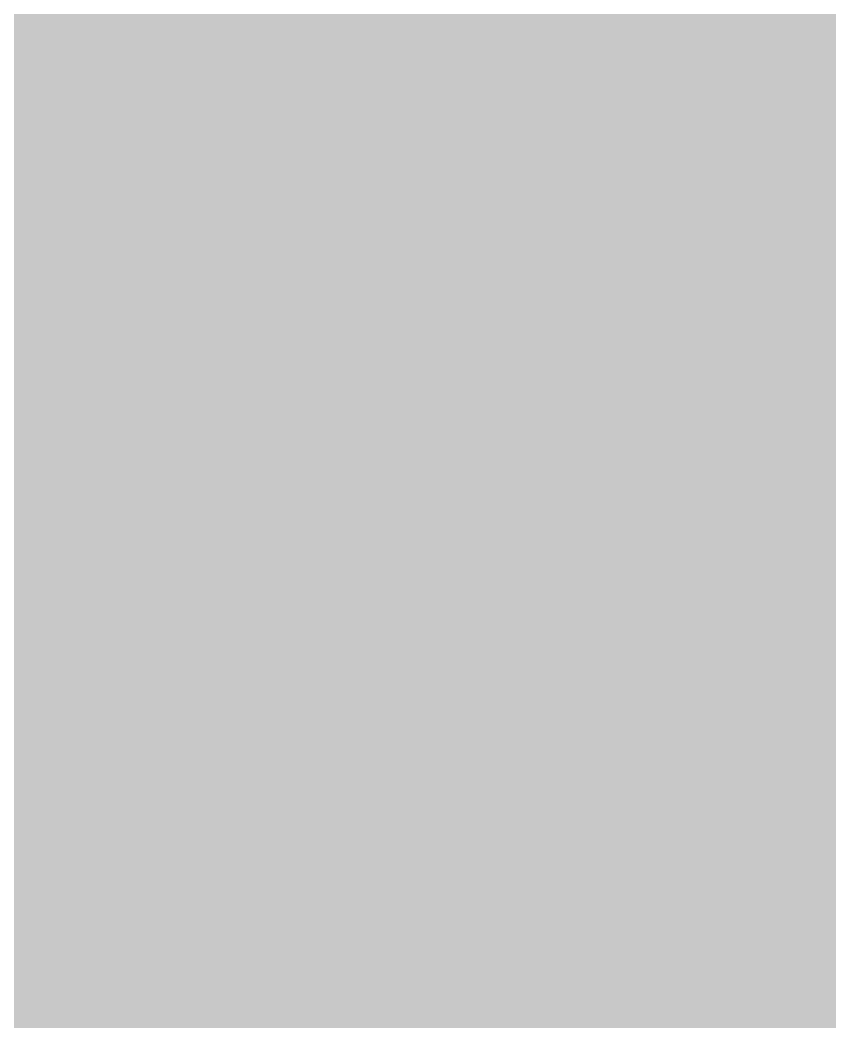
# Model space of a CAD drawing. Header units: inches. Extents: x 288635 to 693176, y 676945 to 1601077.
# Drawn here: x 478942.68 to 478980.57, y 1129687.7 to 1129734.57 of the extents above; entities that cross this region are included whole.
import ezdxf

# ---------------------------------------------------------------- set-up
doc = ezdxf.new("R2010")
doc.units = ezdxf.units.IN
doc.header["$MEASUREMENT"] = 0

msp = doc.modelspace()

# ---------------------------------------------------------------- hatches: boundary and pattern name
msp.add_hatch(color=256).paths.add_polyline_path([(473306.4167, 1170715.5806), (473581.5839, 1170286.9548), (473660.9591, 1170054.121), (473724.4592, 1169874.2039), (473708.5842, 1169466.7448), (473677.2187, 1169360.4507), (473515.438, 1169028.1706), (473444.3178, 1168687.8099), (473469.7179, 1168383.0093), (473723.7184, 1167935.9684), (473835.4786, 1167458.4474), (473911.6787, 1166869.1662), (473998.0389, 1166330.6852), (474109.7991, 1165959.8444), (474221.5594, 1165685.5239), (474495.8799, 1165380.7233), (474790.5205, 1165040.3626), (475186.7613, 1164628.8818), (475522.042, 1164385.0413), (475811.6025, 1164202.1609), (476024.963, 1164024.3606), (476151.9632, 1163871.9603), (476314.5236, 1163623.0398), (476355.1636, 1163424.9194), (476332.3788, 1162855.8015), (476301.9798, 1162557.8909), (476263.6611, 1162340.7516), (476197.5581, 1162199.3206), (476111.8311, 1161749.278), (475898.4707, 1161114.2767), (475725.7504, 1160540.2356), (475624.1502, 1160225.275), (475521.8705, 1159589.2426), (475482.7566, 1159126.2994), (475386.2364, 1158770.6987), (475198.276, 1158216.9776), (475157.6359, 1157932.497), (475177.9559, 1157546.4163), (475325.2762, 1157033.3352), (475411.6364, 1156769.1747), (475472.5965, 1156505.0142), (475523.3966, 1156245.9337), (475508.1566, 1155925.893), (475365.9163, 1155549.9723), (475183.036, 1155036.8913), (475055.8067, 1154778.0936), (474864.477, 1154349.8199), (474646.0366, 1153785.9387), (474488.5562, 1153186.4975), (474503.7963, 1152866.4569), (474549.5164, 1152434.656), (474757.7968, 1151809.8148), (475027.0373, 1151149.4135), (475463.9182, 1150372.1719), (475824.5989, 1149650.8105), (476103.9995, 1149147.8895), (476302.1199, 1148731.3286), (476566.2804, 1148365.5679), (476845.681, 1148004.8872), (476871.081, 1147613.7264), (476860.921, 1147390.206), (476875.941, 1147009.5975), (476967.6012, 1146648.5245), (477191.1216, 1146242.1237), (477404.4821, 1145922.083), (477719.4427, 1145713.8026), (478268.0838, 1145251.5217), (478588.1244, 1144880.6809), (478740.5247, 1144692.7206), (479111.3655, 1144164.3995), (479507.6063, 1143539.5583), (479776.8468, 1143036.6373), (479949.5672, 1142665.7965), (479984.2806, 1142305.1158), (480009.6806, 1141983.3818), (480018.1473, 1141585.4477), (480052.014, 1141352.6139), (480162.0809, 1141102.8467), (480297.5479, 1140912.3463), (480394.9147, 1140853.0795), (480572.7151, 1140886.9463), (480809.7822, 1141073.2133), (480966.4159, 1141280.6471), (481148.4496, 1141585.4477), (481271.2165, 1141695.5146), (481478.6502, 1141839.4482), (481817.3176, 1141991.8485), (482071.3181, 1142093.4487), (482295.6852, 1142169.6488), (482520.0523, 1142182.3489), (482625.8858, 1142173.8822), (482816.3862, 1141987.6152), (483036.52, 1141703.9813), (483218.5537, 1141560.0476), (483354.0206, 1141534.6476), (483452.3865, 1141536.1157), (483676.0016, 1141565.3393), (483684.7768, 1141272.8335), (483691.2416, 1141057.3383), (483697.3078, 1140947.1356), (483708.0662, 1140751.691), (483721.7216, 1140503.6172), (483808.0818, 1140107.3764), (484097.6424, 1139594.2954), (484118.4894, 1139570.587), (484356.7229, 1139299.6548), (484610.7234, 1139091.3744), (484971.4041, 1138862.7739), (485210.9752, 1138781.1019), (485744.9789, 1138591.6341), (486033.1263, 1138486.8532), (486353.924, 1138386.031), (486457.8394, 1138350.9452), (486810.3678, 1138227.7726), (486877.4536, 1138212.811), (487356.6497, 1138105.94), (487516.4892, 1138070.2923), (487818.9085, 1138015.6888), (488344.153, 1137917.181), (488735.6917, 1137831.5318), (488761.0917, 1137379.4109), (488801.7318, 1136759.6497), (488740.7717, 1136104.3284), (488608.6914, 1135443.9271), (488491.8512, 1135027.3662), (488359.3018, 1134645.8827), (488238.6621, 1134330.7346), (488053.4534, 1134071.4424), (487799.4529, 1133790.9835), (487323.2019, 1133452.3161), (487045.582, 1133267.2362), (486783.4508, 1133092.4821), (486413.0334, 1132822.6065), (485381.1564, 1132298.9422), (484619.1548, 1131989.0615), (483831.7533, 1131770.6211), (483328.8323, 1131643.6209), (482648.1109, 1131511.5406), (481901.3494, 1131333.7402), (481623.615, 1131253.5493), (481179.988, 1131125.4598), (480721.9591, 1130941.6997), (480438.3247, 1130827.9062), (480331.6263, 1130785.0991), (479981.8734, 1130613.9435), (479854.1053, 1130551.4187), (479561.7694, 1130300.845), (479427.3844, 1130185.6579), (478985.4236, 1129677.6569), (477999.9016, 1129581.1367), (477690.021, 1129550.6567), (476988.9796, 1129570.9767), (477146.4599, 1129860.5373), (477583.3408, 1130338.0582), (477877.9813, 1130632.6988), (478010.0616, 1130815.5792), (478106.5818, 1131034.0196), (478116.7418, 1131221.98), (478111.6618, 1131516.6206), (478050.7017, 1132039.8616), (478045.6217, 1132268.4621), (478380.9024, 1132776.4631), (478655.2229, 1133350.5043), (478706.023, 1133629.9048), (478740.0701, 1133951.5382), (478603.9995, 1134366.9296), (478318.2489, 1134784.9721), (477984.8732, 1135255.9314), (477773.2061, 1135700.4323), (477741.4561, 1135954.4328), (477704.4143, 1136319.5585), (477561.539, 1136510.0589), (477418.6638, 1136806.3928), (477445.1221, 1137055.1017), (477535.0807, 1137293.2272), (477545.664, 1137494.3109), (477593.2891, 1137769.4781), (477672.6643, 1138060.5204), (477656.7892, 1138235.1457), (477471.5805, 1138478.5629), (477418.6638, 1138721.98), (477318.1219, 1139118.8558), (477281.0802, 1139743.2737), (477328.7052, 1139923.1907), (477392.2054, 1140177.1913), (477291.6635, 1140399.4417), (477138.2049, 1140526.442), (476857.746, 1140716.9423), (476312.7032, 1140923.3177), (475910.5357, 1141156.1515), (475873.494, 1141351.9436), (475873.494, 1141563.6107), (476201.578, 1141934.0281), (476487.3286, 1142315.0289), (476519.0786, 1142759.5298), (476296.8282, 1143161.6972), (475926.4108, 1143288.6975), (475587.7434, 1143373.3643), (475037.409, 1143394.531), (474539.9913, 1143489.7812), (474296.5742, 1143764.9484), (474190.7406, 1144018.9489), (474137.8239, 1144410.5331), (474264.8241, 1145034.951), (474317.7409, 1145468.8685), (474423.5744, 1146220.2867), (474323.4338, 1147159.0626), (474305.4445, 1147275.1751), (474096.9709, 1147700.1404), (473944.6249, 1148093.0329), (473880.4792, 1148606.1986), (473880.8387, 1148616.8036), (473896.5156, 1149079.2732), (473968.6795, 1149512.2568), (473968.0573, 1149522.0045), (473944.6249, 1149889.1128), (473784.8731, 1150264.5295), (473784.2606, 1150265.9689), (473582.9851, 1150547.7546), (473543.7142, 1150602.7339), (473279.1131, 1151019.681), (472950.3663, 1151500.7738), (472717.8381, 1151861.5934), (472637.656, 1152142.2309), (472581.3409, 1152324.4268), (472501.3464, 1152583.2327), (472350.2366, 1153131.0055), (472308.9092, 1153280.8173), (472172.5996, 1153713.8009), (471988.1807, 1153906.238), (471851.871, 1154162.8208), (471739.616, 1154651.9319), (471635.3793, 1155213.2069), (471635.7216, 1155224.8447), (471651.4157, 1155758.4454), (471667.4521, 1156287.6475), (471667.4521, 1156301.1284), (471667.4521, 1156937.1229), (471627.361, 1157410.1975), (471627.5437, 1157421.5229), (471635.3793, 1157907.3268), (471648.3782, 1158042.5155), (471675.4703, 1158324.2739), (471819.7982, 1158677.0753), (472053.8032, 1159055.6129), (472092.4174, 1159118.0771), (472405.1278, 1159470.8785), (472773.9656, 1159871.7892), (472982.4392, 1160264.6817), (472982.132, 1160277.5837), (472975.2167, 1160568.0268), (472974.421, 1160601.4467), (472790.0021, 1160890.1024), (472597.5649, 1161170.7398), (472350.2366, 1161538.39), (472300.891, 1161611.7416), (472292.6317, 1161628.5267), (472052.3264, 1162116.8891), (471974.3313, 1162335.2752), (471891.9621, 1162565.9091), (471659.4339, 1163047.0019), (471499.0696, 1163311.603), (471242.4868, 1163640.3497), (470897.7036, 1164041.2604), (470852.2658, 1164098.869), (470456.4898, 1164600.6565), (470448.6836, 1164610.5536), (470135.9732, 1165043.5372), (470067.294, 1165149.6777), (470063.1863, 1165156.026), (469783.1718, 1165588.7757), (469606.7711, 1165997.7046), (469470.9848, 1166434.1607), (469382.2611, 1166719.3439), (469333.4552, 1166987.7766), (469302.079, 1167160.3457), (469181.8058, 1167745.6753), (469099.5333, 1168942.8687), (469030.7415, 1170032.9542), (469078.3666, 1170091.1627), (469358.8255, 1170043.5376), (469586.3676, 1170038.2459), (469803.3264, 1170133.4961), (470205.4938, 1170276.3714), (470512.4111, 1170350.4549), (471020.4121, 1170376.9133), (471337.9128, 1170424.5384), (471729.4969, 1170408.6633), (471967.6224, 1170482.7468), (472348.6231, 1170646.7888), (472607.9153, 1170784.3724), (472930.7076, 1170906.081), (473105.333, 1170884.9143), (473306.4167, 1170715.5806)], flags=0)

doc.saveas('drawing.dxf')
